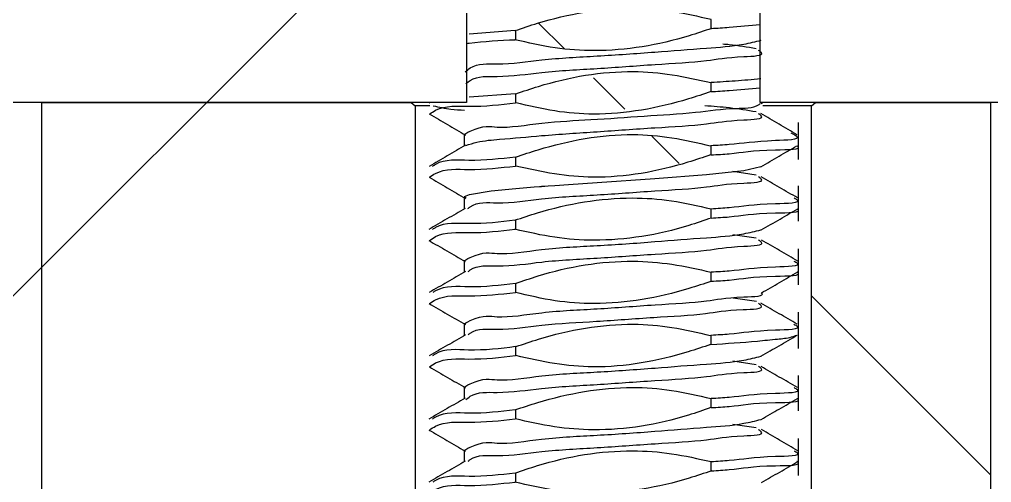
# Model space of a CAD drawing. Header units: millimetres. Extents: x 2 to 1187, y 2 to 839.
# Drawn here: x 650.073 to 653.916, y 458.941 to 460.773 of the extents above; entities that cross this region are included whole.
import ezdxf

# ---------------------------------------------------------------- set-up
doc = ezdxf.new("R2010")
doc.units = ezdxf.units.MM

# ---------------------------------------------------------------- blocks, each defined once
blk = doc.blocks.new('SW_HATCH_3')
at = {"color": 0, "linetype": 'Continuous', "lineweight": 18}
for p, q in [((32.7228, -88.5107), (55.9503, -65.2831)), ((44.6369, -77.7965), (44.5362, -77.6958)), ((44.8767, -78.0363), (44.7528, -77.9124)), ((45.0924, -78.252), (44.9834, -78.143)), ((46.3228, -79.4824), (45.6152, -78.7748))]:
    blk.add_line(p, q, dxfattribs=at)

msp = doc.modelspace()

# ---------------------------------------------------------------- linework, layer by layer
at = {"color": 7, "linetype": 'Continuous', "lineweight": 25}
for p, q in [((651.84, 469.4434), (651.84, 460.4434)), ((653.0008, 460.4434), (653.0008, 469.4434)), ((652.8075, 460.737), (652.8075, 460.7726)), ((652.0328, 460.7282), (651.8501, 460.7149)), ((652.0333, 460.7282), (652.0333, 460.6926)), ((652.8075, 460.487), (652.8075, 460.5225)), ((652.034, 460.4783), (651.8503, 460.4649)), ((652.0333, 460.4782), (652.0333, 460.4426)), ((651.84, 460.4434), (642.6532, 460.4434)), ((650.1601, 460.4434), (650.1601, 449.9434)), ((650.1601, 460.4434), (651.6207, 460.4434)), ((651.6207, 460.4434), (651.6366, 460.4309)), ((651.695, 460.4309), (651.6366, 460.4309)), ((651.6366, 460.4309), (651.6366, 449.9434)), ((651.6955, 460.4434), (651.693, 460.4419)), ((657.8779, 460.4434), (653.0008, 460.4434)), ((653.0051, 460.4404), (653.0103, 460.4434)), ((653.2042, 460.4309), (653.0123, 460.4309)), ((653.2042, 460.4309), (653.2201, 460.4434)), ((653.2042, 449.9434), (653.2042, 460.4309)), ((653.2201, 460.4434), (653.9118, 460.4434)), ((653.9118, 460.4434), (653.9118, 449.9434)), ((653.1522, 460.2191), (653.1522, 460.3646)), ((651.8315, 460.3198), (651.8315, 460.2723)), ((652.8075, 460.2367), (652.8075, 460.2727)), ((652.0333, 460.2283), (652.0333, 460.1926)), ((652.9858, 460.1567), (652.8933, 460.1704)), ((653.1522, 459.9749), (653.1522, 460.1146)), ((651.8315, 460.0698), (651.8315, 460.0231)), ((652.8075, 459.987), (652.8075, 460.0226)), ((652.0333, 459.9783), (652.0333, 459.9426)), ((652.9856, 459.9067), (652.8935, 459.9203)), ((653.1522, 459.7229), (653.1522, 459.8646)), ((651.8315, 459.8198), (651.8315, 459.773)), ((652.8075, 459.7369), (652.8075, 459.7726)), ((652.0333, 459.7282), (652.0333, 459.6926)), ((652.9869, 459.6565), (652.8939, 459.6703)), ((653.1522, 459.4869), (653.1522, 459.6146)), ((653.1522, 459.4704), (653.1522, 459.6146)), ((651.8315, 459.5697), (651.8315, 459.5222)), ((652.8075, 459.487), (652.8075, 459.5227)), ((652.0333, 459.4782), (652.0333, 459.4426)), ((652.9858, 459.4067), (652.8936, 459.4203)), ((653.1522, 459.2249), (653.1522, 459.3646)), ((651.8315, 459.3201), (651.8315, 459.2727)), ((652.8075, 459.237), (652.8075, 459.2726)), ((652.0333, 459.2283), (652.0333, 459.1926)), ((652.9857, 459.1567), (652.8936, 459.1703)), ((653.1522, 458.969), (653.1522, 459.1146)), ((651.8315, 459.0698), (651.8315, 459.0233)), ((652.8075, 458.987), (652.8075, 459.0226)), ((652.0333, 458.9782), (652.0333, 458.9426))]:
    msp.add_line(p, q, dxfattribs=at)
at = {"color": 7, "linetype": 'Continuous', "lineweight": 25, "flags": 128}
msp.add_lwpolyline([(651.8387, 460.065), (651.8324, 460.072), (651.8518, 460.0803), (651.9371, 460.094), (652.0351, 460.1039), (652.1079, 460.11), (652.1286, 460.1117), (652.1364, 460.1123), (652.1374, 460.1124), (652.1374, 460.1124), (652.1376, 460.1124), (652.138, 460.1124), (652.1388, 460.1125), (652.1404, 460.1126), (652.1436, 460.1128), (652.15, 460.1133), (652.1629, 460.1143), (652.1892, 460.1163), (652.2434, 460.1202), (652.3564, 460.128), (652.5853, 460.1437), (652.7892, 460.1593), (652.9368, 460.175), (653.0045, 460.1903)], dxfattribs=at)
at = {"color": 7, "linetype": 'Continuous', "lineweight": 25}
for points, knots in [([(652.0318, 460.7282), (652.0614, 460.7383), (652.2108, 460.7895), (652.4215, 460.8249), (652.6532, 460.8084), (652.7555, 460.7851), (652.8075, 460.7733)], [0, 0, 0, 0, 0.119323, 0.601199, 0.79756, 1, 1, 1, 1]), ([(652.8097, 460.7371), (652.78, 460.727), (652.6305, 460.6762), (652.42, 460.6403), (652.1873, 460.6563), (652.0842, 460.6803), (652.0315, 460.6925)], [0, 0, 0, 0, 0.1189316, 0.5989912, 0.7950851, 1, 1, 1, 1]), ([(652.8083, 460.737), (652.8317, 460.7385), (652.896, 460.7426), (652.9601, 460.7484), (653.0008, 460.7521)], [0, 0, 0, 0, 0.365023, 1, 1, 1, 1]), ([(651.835, 460.5655), (651.8416, 460.5711), (651.8757, 460.6003), (651.9884, 460.5915), (652.15, 460.6173), (652.3603, 460.6274), (652.5771, 460.6425), (652.7703, 460.6585), (652.9117, 460.6673), (652.9827, 460.6848), (653.0056, 460.6904)], [0, 0, 0, 0, 0.021546, 0.11239, 0.26193, 0.44779, 0.64185, 0.81471, 0.940295, 1, 1, 1, 1]), ([(651.84, 460.678), (651.8434, 460.6784), (651.9073, 460.6861), (651.9717, 460.6894), (652.0327, 460.6925)], [0, 0, 0, 0, 0.052267, 1, 1, 1, 1]), ([(652.9855, 460.6568), (652.9502, 460.6628), (652.9064, 460.6703), (652.8623, 460.6739), (652.8538, 460.6746)], [0, 0, 0, 0, 0.808806, 1, 1, 1, 1]), ([(651.8375, 460.518), (651.8433, 460.5228), (651.8767, 460.5512), (651.9887, 460.5418), (652.1499, 460.5681), (652.3622, 460.5777), (652.5719, 460.5944), (652.787, 460.6058), (652.8785, 460.625), (653.0261, 460.6287), (652.9988, 460.6471), (652.994, 460.6503)], [0, 0, 0, 0, 0.018722, 0.108724, 0.256864, 0.440943, 0.633075, 0.804172, 0.928386, 0.987494, 1, 1, 1, 1]), ([(652.0352, 460.4783), (652.0649, 460.4885), (652.2143, 460.5396), (652.4247, 460.5767), (652.6548, 460.557), (652.7557, 460.5341), (652.8068, 460.5225)], [0, 0, 0, 0, 0.119935, 0.604433, 0.800116, 1, 1, 1, 1]), ([(653.0033, 460.537), (652.9698, 460.5342), (652.9044, 460.5288), (652.8391, 460.5246), (652.8072, 460.5225)], [0, 0, 0, 0, 0.512992, 1, 1, 1, 1]), ([(652.8073, 460.487), (652.8313, 460.4885), (652.8959, 460.4926), (652.9603, 460.4985), (653.0008, 460.5022)], [0, 0, 0, 0, 0.370928, 1, 1, 1, 1]), ([(652.8071, 460.4869), (652.7774, 460.477), (652.6277, 460.4271), (652.4181, 460.3881), (652.1874, 460.4067), (652.0862, 460.4306), (652.035, 460.4426)], [0, 0, 0, 0, 0.119827, 0.603123, 0.79918, 1, 1, 1, 1]), ([(651.6939, 460.3985), (651.7019, 460.4038), (651.7469, 460.4343), (651.8702, 460.4238), (651.9738, 460.4357), (652.0339, 460.4426)], [0, 0, 0, 0, 0.082351, 0.467318, 1, 1, 1, 1]), ([(651.7082, 460.4309), (651.7316, 460.426), (651.7724, 460.4174), (651.8141, 460.4147), (651.8319, 460.4135)], [0, 0, 0, 0, 0.571577, 1, 1, 1, 1]), ([(651.8364, 460.3152), (651.8359, 460.3153), (651.8266, 460.3172), (651.9043, 460.3574), (651.9696, 460.3368), (652.1489, 460.3679), (652.336, 460.3751), (652.54, 460.3914), (652.733, 460.4009), (652.88, 460.4241), (652.9741, 460.4201), (653.0013, 460.4393), (653.0032, 460.4407)], [0, 0, 0, 0, 0.00128, 0.022957, 0.113949, 0.263621, 0.427946, 0.607432, 0.778748, 0.915785, 0.994014, 1, 1, 1, 1]), ([(652.9857, 460.4066), (652.9504, 460.4124), (652.883, 460.4234), (652.815, 460.4285), (652.7827, 460.4309)], [0, 0, 0, 0, 0.525047, 1, 1, 1, 1]), ([(651.693, 460.3986), (651.7169, 460.3847), (651.7647, 460.3569), (651.8126, 460.3291), (651.8365, 460.3152)], [0, 0, 0, 0, 0.500195, 1, 1, 1, 1]), ([(651.8376, 460.2742), (651.8522, 460.2789), (651.8955, 460.2927), (651.9969, 460.3), (652.1542, 460.3155), (652.361, 460.3284), (652.5713, 460.344), (652.7866, 460.3555), (652.878, 460.375), (653.026, 460.3783), (652.999, 460.3967), (652.9945, 460.3998)], [0, 0, 0, 0, 0.038514, 0.114422, 0.254353, 0.438957, 0.631806, 0.803624, 0.928449, 0.987958, 1, 1, 1, 1]), ([(653.1477, 460.3167), (653.1237, 460.3306), (653.0759, 460.3584), (653.0281, 460.3862), (653.0042, 460.4001)], [0, 0, 0, 0, 0.500233, 1, 1, 1, 1]), ([(652.0344, 460.2283), (652.0641, 460.2383), (652.2138, 460.2882), (652.4234, 460.3275), (652.6536, 460.3081), (652.7544, 460.2845), (652.8054, 460.2725)], [0, 0, 0, 0, 0.119985, 0.604035, 0.79988, 1, 1, 1, 1]), ([(653.1228, 460.3243), (653.1336, 460.3187), (653.1763, 460.2963), (652.9907, 460.2927), (652.9202, 460.2794), (652.8316, 460.2742), (652.8067, 460.2727)], [0, 0, 0, 0, 0.079054, 0.312973, 0.806964, 1, 1, 1, 1]), ([(651.836, 460.2749), (651.8121, 460.261), (651.7642, 460.2331), (651.7164, 460.2053), (651.6924, 460.1914)], [0, 0, 0, 0, 0.4997672, 1, 1, 1, 1]), ([(652.8067, 460.2367), (652.8319, 460.2381), (652.9217, 460.2431), (652.9764, 460.2591), (653.1726, 460.2575), (653.1475, 460.2729), (653.1473, 460.2731)], [0, 0, 0, 0, 0.2093849, 0.7446638, 0.9980635, 1, 1, 1, 1]), ([(653.0042, 460.1899), (653.0281, 460.2038), (653.0753, 460.2313), (653.1226, 460.2588), (653.146, 460.2724)], [0, 0, 0, 0, 0.505563, 1, 1, 1, 1]), ([(652.8053, 460.2369), (652.7756, 460.2268), (652.6261, 460.1759), (652.416, 460.1381), (652.1862, 460.1582), (652.0855, 460.1811), (652.0347, 460.1927)], [0, 0, 0, 0, 0.120069, 0.605022, 0.800669, 1, 1, 1, 1]), ([(651.6934, 460.1482), (651.7014, 460.1537), (651.7463, 460.1845), (651.8699, 460.1738), (651.9736, 460.1857), (652.0338, 460.1927)], [0, 0, 0, 0, 0.0833291, 0.4667385, 1, 1, 1, 1]), ([(652.0337, 460.2283), (651.9736, 460.221), (651.8702, 460.2084), (651.7508, 460.2214), (651.7096, 460.1941), (651.7056, 460.1914)], [0, 0, 0, 0, 0.556214, 0.956313, 1, 1, 1, 1]), ([(651.6924, 460.1482), (651.7164, 460.1343), (651.7642, 460.1066), (651.812, 460.0788), (651.8359, 460.0649)], [0, 0, 0, 0, 0.500231, 1, 1, 1, 1]), ([(651.846, 460.0247), (651.849, 460.0271), (651.8799, 460.0524), (651.9889, 460.0408), (652.1493, 460.0685), (652.3617, 460.0775), (652.5712, 460.0944), (652.7867, 460.1056), (652.8776, 460.1252), (653.0258, 460.1283), (652.9993, 460.1465), (652.9951, 460.1495)], [0, 0, 0, 0, 0.009754, 0.100545, 0.250061, 0.435927, 0.630005, 0.802919, 0.928567, 0.98852, 1, 1, 1, 1]), ([(653.1494, 460.0664), (653.1255, 460.0803), (653.0775, 460.108), (653.0296, 460.1358), (653.0057, 460.1497)], [0, 0, 0, 0, 0.500273, 1, 1, 1, 1]), ([(652.0311, 459.9782), (652.0608, 459.9882), (652.2104, 460.0386), (652.4207, 460.075), (652.6528, 460.0592), (652.7553, 460.0352), (652.8075, 460.023)], [0, 0, 0, 0, 0.119209, 0.600202, 0.796779, 1, 1, 1, 1]), ([(653.1354, 460.0664), (653.1402, 460.0637), (653.1738, 460.0447), (652.9844, 460.0438), (652.9209, 460.0292), (652.8322, 460.0241), (652.8075, 460.0226)], [0, 0, 0, 0, 0.041102, 0.285444, 0.800961, 1, 1, 1, 1]), ([(651.8346, 460.0249), (651.8107, 460.011), (651.7627, 459.9832), (651.7148, 459.9555), (651.6908, 459.9416)], [0, 0, 0, 0, 0.499769, 1, 1, 1, 1]), ([(652.8078, 459.987), (652.8326, 459.9884), (652.9219, 459.9934), (652.9764, 460.0095), (653.1725, 460.0076), (653.1473, 460.0233), (653.147, 460.0234)], [0, 0, 0, 0, 0.206196, 0.742887, 0.997286, 1, 1, 1, 1]), ([(653.0054, 459.9397), (653.0303, 459.9542), (653.0784, 459.9821), (653.1265, 460.01), (653.1497, 460.0235)], [0, 0, 0, 0, 0.516677, 1, 1, 1, 1]), ([(652.0325, 459.9782), (651.9728, 459.971), (651.8699, 459.9586), (651.751, 459.9713), (651.7098, 459.9443), (651.7058, 459.9416)], [0, 0, 0, 0, 0.5544933, 0.9566422, 1, 1, 1, 1]), ([(652.8084, 459.987), (652.7787, 459.9768), (652.6293, 459.9254), (652.4186, 459.8901), (652.1865, 459.9072), (652.0837, 459.9306), (652.0312, 459.9425)], [0, 0, 0, 0, 0.119084, 0.600207, 0.795844, 1, 1, 1, 1]), ([(651.6939, 459.8985), (651.7018, 459.9039), (651.7466, 459.9345), (651.8695, 459.9238), (651.9727, 459.9357), (652.0326, 459.9426)], [0, 0, 0, 0, 0.082461, 0.468031, 1, 1, 1, 1]), ([(651.8355, 459.8154), (651.8353, 459.8154), (651.8267, 459.8172), (651.9051, 459.8578), (651.9686, 459.8365), (652.1579, 459.8694), (652.3576, 459.8767), (652.5775, 459.8926), (652.7701, 459.9085), (652.9112, 459.9172), (652.9818, 459.9346), (653.0042, 459.9401)], [0, 0, 0, 0, 0.00044, 0.021995, 0.112827, 0.26242, 0.448397, 0.642604, 0.815634, 0.941356, 1, 1, 1, 1]), ([(651.6908, 459.8985), (651.7148, 459.8846), (651.7627, 459.8569), (651.8106, 459.8291), (651.8346, 459.8152)], [0, 0, 0, 0, 0.50027, 1, 1, 1, 1]), ([(651.8467, 459.7752), (651.8495, 459.7774), (651.8803, 459.8024), (651.9892, 459.7908), (652.1497, 459.8186), (652.3622, 459.8275), (652.5717, 459.8444), (652.7871, 459.8556), (652.8781, 459.875), (653.026, 459.8785), (652.9992, 459.8967), (652.9947, 459.8997)], [0, 0, 0, 0, 0.009091, 0.100032, 0.249717, 0.435711, 0.62987, 0.802771, 0.928316, 0.988102, 1, 1, 1, 1]), ([(653.1501, 459.8166), (653.1262, 459.8305), (653.0783, 459.8583), (653.0304, 459.886), (653.0064, 459.8999)], [0, 0, 0, 0, 0.5001164, 1, 1, 1, 1]), ([(652.0338, 459.7282), (652.0634, 459.7384), (652.2128, 459.7899), (652.4235, 459.8257), (652.6543, 459.8074), (652.756, 459.7845), (652.8075, 459.7729)], [0, 0, 0, 0, 0.119628, 0.602999, 0.798859, 1, 1, 1, 1]), ([(653.1349, 459.8167), (653.14, 459.8139), (653.174, 459.795), (652.9851, 459.7935), (652.9213, 459.7792), (652.8324, 459.774), (652.8075, 459.7726)], [0, 0, 0, 0, 0.0428208, 0.2858775, 0.7997879, 1, 1, 1, 1]), ([(651.8357, 459.7754), (651.8118, 459.7615), (651.764, 459.7337), (651.7161, 459.7059), (651.6922, 459.692)], [0, 0, 0, 0, 0.499807, 1, 1, 1, 1]), ([(652.808, 459.737), (652.8329, 459.7384), (652.9222, 459.7434), (652.9774, 459.7593), (653.1726, 459.7578), (653.1469, 459.7736), (653.1463, 459.7739)], [0, 0, 0, 0, 0.206757, 0.741745, 0.994792, 1, 1, 1, 1]), ([(653.006, 459.6905), (653.03, 459.7044), (653.0779, 459.7322), (653.1259, 459.76), (653.1498, 459.7739)], [0, 0, 0, 0, 0.499806, 1, 1, 1, 1]), ([(652.809, 459.737), (652.7792, 459.7271), (652.6296, 459.6771), (652.4196, 459.6395), (652.1877, 459.656), (652.0854, 459.6802), (652.0334, 459.6926)], [0, 0, 0, 0, 0.119297, 0.6005798, 0.7969123, 1, 1, 1, 1]), ([(651.6943, 459.6488), (651.7021, 459.6541), (651.747, 459.6844), (651.8699, 459.6738), (651.9734, 459.6857), (652.0334, 459.6926)], [0, 0, 0, 0, 0.081194, 0.467161, 1, 1, 1, 1]), ([(652.0335, 459.7282), (651.9736, 459.721), (651.8703, 459.7085), (651.7516, 459.7213), (651.7104, 459.6946), (651.7066, 459.6921)], [0, 0, 0, 0, 0.5563348, 0.9590263, 1, 1, 1, 1]), ([(651.8352, 459.5654), (651.8351, 459.5654), (651.8266, 459.5673), (651.9057, 459.6077), (651.9686, 459.5866), (652.158, 459.6194), (652.3599, 459.6264), (652.571, 459.644), (652.7908, 459.6546), (652.8701, 459.6752), (653.025, 459.6769), (653.0058, 459.6905), (653.0058, 459.6905)], [0, 0, 0, 0, 0.000194, 0.021843, 0.112701, 0.262238, 0.448051, 0.642021, 0.814778, 0.940221, 0.999954, 1, 1, 1, 1]), ([(651.6921, 459.6488), (651.716, 459.6349), (651.7639, 459.6071), (651.8118, 459.5793), (651.8357, 459.5654)], [0, 0, 0, 0, 0.500234, 1, 1, 1, 1]), ([(651.8463, 459.5248), (651.8492, 459.5272), (651.8799, 459.5524), (651.989, 459.5407), (652.1486, 459.5685), (652.3595, 459.5773), (652.5678, 459.5943), (652.7826, 459.6049), (652.8755, 459.6259), (653.0252, 459.6268), (652.9986, 459.6469), (652.9942, 459.6502)], [0, 0, 0, 0, 0.009447, 0.100283, 0.249898, 0.433564, 0.626201, 0.799071, 0.925965, 0.987723, 1, 1, 1, 1]), ([(653.1477, 459.567), (653.1238, 459.5808), (653.076, 459.6086), (653.0282, 459.6365), (653.0043, 459.6504)], [0, 0, 0, 0, 0.500231, 1, 1, 1, 1]), ([(652.0355, 459.4784), (652.0652, 459.4884), (652.2148, 459.5388), (652.4245, 459.5776), (652.6542, 459.5573), (652.7546, 459.5342), (652.8053, 459.5225)], [0, 0, 0, 0, 0.12018, 0.605297, 0.800836, 1, 1, 1, 1]), ([(653.1343, 459.5671), (653.1397, 459.5641), (653.1741, 459.5451), (652.9853, 459.5436), (652.921, 459.5292), (652.8318, 459.5241), (652.8067, 459.5226)], [0, 0, 0, 0, 0.044445, 0.286611, 0.798718, 1, 1, 1, 1]), ([(651.8366, 459.5251), (651.8127, 459.5112), (651.7649, 459.4834), (651.717, 459.4556), (651.6931, 459.4417)], [0, 0, 0, 0, 0.499766, 1, 1, 1, 1]), ([(652.8068, 459.487), (652.8681, 459.4908), (652.9561, 459.4962), (653.0617, 459.5078), (653.1149, 459.5123), (653.1397, 459.521), (653.147, 459.5236)], [0, 0, 0, 0, 0.537328, 0.770273, 0.932159, 1, 1, 1, 1]), ([(653.0043, 459.4401), (653.0282, 459.4541), (653.076, 459.4819), (653.1239, 459.5097), (653.1478, 459.5236)], [0, 0, 0, 0, 0.499727, 1, 1, 1, 1]), ([(652.0341, 459.4783), (651.9736, 459.4706), (651.87, 459.4574), (651.7491, 459.4726), (651.7096, 459.4442), (651.7061, 459.4417)], [0, 0, 0, 0, 0.562143, 0.96156, 1, 1, 1, 1]), ([(652.8055, 459.4868), (652.7758, 459.4769), (652.6262, 459.4266), (652.4165, 459.3875), (652.1868, 459.4077), (652.0863, 459.431), (652.0356, 459.4427)], [0, 0, 0, 0, 0.1201557, 0.6051306, 0.8006779, 1, 1, 1, 1]), ([(651.6935, 459.3982), (651.7015, 459.4037), (651.7465, 459.4344), (651.8701, 459.4238), (651.9738, 459.4357), (652.0342, 459.4426)], [0, 0, 0, 0, 0.083218, 0.466768, 1, 1, 1, 1]), ([(651.8363, 459.3155), (651.8359, 459.3156), (651.8267, 459.3175), (651.9043, 459.3578), (651.9693, 459.3368), (652.1579, 459.3692), (652.358, 459.3768), (652.5779, 459.3927), (652.7705, 459.4085), (652.9118, 459.4173), (652.9824, 459.4347), (653.0051, 459.4403)], [0, 0, 0, 0, 0.001149, 0.022658, 0.113438, 0.262925, 0.448746, 0.642748, 0.815527, 0.940975, 1, 1, 1, 1]), ([(651.6932, 459.3983), (651.7171, 459.3844), (651.7649, 459.3566), (651.8127, 459.3288), (651.8366, 459.3149)], [0, 0, 0, 0, 0.500231, 1, 1, 1, 1]), ([(651.8369, 459.2676), (651.8428, 459.2726), (651.8762, 459.3012), (651.9884, 459.2919), (652.1493, 459.3181), (652.3615, 459.3276), (652.5711, 459.3443), (652.7867, 459.3556), (652.8777, 459.3752), (653.0258, 459.3783), (652.9992, 459.3966), (652.9949, 459.3996)], [0, 0, 0, 0, 0.0192838, 0.1091185, 0.2571508, 0.4411989, 0.6334044, 0.8046536, 0.9291011, 0.9884647, 1, 1, 1, 1]), ([(653.1484, 459.3164), (653.1245, 459.3303), (653.0766, 459.3581), (653.0288, 459.3859), (653.0048, 459.3999)], [0, 0, 0, 0, 0.500195, 1, 1, 1, 1]), ([(652.0323, 459.2282), (652.062, 459.2382), (652.2117, 459.2881), (652.4215, 459.3261), (652.6531, 459.3091), (652.7551, 459.2849), (652.8069, 459.2726)], [0, 0, 0, 0, 0.119434, 0.6012155, 0.7975186, 1, 1, 1, 1]), ([(653.1352, 459.3165), (653.1401, 459.3137), (653.1739, 459.2947), (652.9844, 459.2938), (652.9209, 459.2792), (652.832, 459.274), (652.8073, 459.2726)], [0, 0, 0, 0, 0.041499, 0.285631, 0.800747, 1, 1, 1, 1]), ([(651.835, 459.2747), (651.811, 459.2608), (651.7631, 459.233), (651.7152, 459.2052), (651.6912, 459.1913)], [0, 0, 0, 0, 0.499808, 1, 1, 1, 1]), ([(652.8072, 459.237), (652.8322, 459.2383), (652.9217, 459.2433), (652.9762, 459.2598), (653.1723, 459.2573), (653.1476, 459.2731), (653.1475, 459.2732)], [0, 0, 0, 0, 0.207974, 0.744623, 0.998918, 1, 1, 1, 1]), ([(653.0048, 459.1898), (653.0287, 459.2037), (653.0766, 459.2315), (653.1244, 459.2593), (653.1483, 459.2732)], [0, 0, 0, 0, 0.4998059, 1, 1, 1, 1]), ([(652.8066, 459.2369), (652.7769, 459.2267), (652.6275, 459.1753), (652.417, 459.1393), (652.186, 459.158), (652.0843, 459.1809), (652.0327, 459.1926)], [0, 0, 0, 0, 0.119578, 0.602775, 0.798378, 1, 1, 1, 1]), ([(651.6936, 459.1484), (651.7016, 459.1538), (651.7464, 459.1845), (651.8697, 459.1738), (651.9731, 459.1857), (652.0331, 459.1926)], [0, 0, 0, 0, 0.082923, 0.467382, 1, 1, 1, 1]), ([(652.0329, 459.2282), (651.9731, 459.221), (651.8699, 459.2085), (651.7508, 459.2214), (651.7095, 459.1941), (651.7054, 459.1914)], [0, 0, 0, 0, 0.554628, 0.955332, 1, 1, 1, 1]), ([(651.8359, 459.0653), (651.8356, 459.0653), (651.8268, 459.0672), (651.9045, 459.1078), (651.9688, 459.0865), (652.1576, 459.1193), (652.3576, 459.1267), (652.5774, 459.1426), (652.7701, 459.1585), (652.9112, 459.1672), (652.9818, 459.1846), (653.0043, 459.1901)], [0, 0, 0, 0, 0.000776, 0.022264, 0.113012, 0.262561, 0.448479, 0.64265, 0.815639, 0.941351, 1, 1, 1, 1]), ([(651.6912, 459.1484), (651.7151, 459.1345), (651.763, 459.1067), (651.8109, 459.0789), (651.8349, 459.065)], [0, 0, 0, 0, 0.500194, 1, 1, 1, 1]), ([(651.8466, 459.0251), (651.8495, 459.0274), (651.8803, 459.0524), (651.9891, 459.0408), (652.1496, 459.0686), (652.362, 459.0775), (652.5715, 459.0944), (652.7869, 459.1056), (652.8778, 459.1251), (653.0259, 459.1284), (652.9993, 459.1466), (652.9949, 459.1495)], [0, 0, 0, 0, 0.009165, 0.100086, 0.249737, 0.435717, 0.629889, 0.802835, 0.928468, 0.988352, 1, 1, 1, 1]), ([(653.1503, 459.0665), (653.1263, 459.0804), (653.0783, 459.1081), (653.0304, 459.1359), (653.0064, 459.1498)], [0, 0, 0, 0, 0.500194, 1, 1, 1, 1]), ([(652.032, 458.9782), (652.0617, 458.9883), (652.2111, 459.0397), (652.4217, 459.075), (652.6533, 459.0583), (652.7556, 459.0351), (652.8075, 459.0233)], [0, 0, 0, 0, 0.119363, 0.601457, 0.79774, 1, 1, 1, 1]), ([(653.1352, 459.0665), (653.1401, 459.0638), (653.1739, 459.0448), (652.9847, 459.0437), (652.9211, 459.0292), (652.8323, 459.024), (652.8075, 459.0226)], [0, 0, 0, 0, 0.041839, 0.285599, 0.800339, 1, 1, 1, 1]), ([(651.8351, 459.0253), (651.8112, 459.0114), (651.7633, 458.9836), (651.7153, 458.9559), (651.6914, 458.942)], [0, 0, 0, 0, 0.499806, 1, 1, 1, 1]), ([(652.8083, 458.987), (652.833, 458.9884), (652.9221, 458.9934), (652.9772, 459.0095), (653.1725, 459.0077), (653.1469, 459.0236), (653.1463, 459.0239)], [0, 0, 0, 0, 0.20529, 0.741129, 0.994926, 1, 1, 1, 1]), ([(653.0067, 458.9405), (653.0307, 458.9544), (653.0786, 458.9822), (653.1266, 459.01), (653.1506, 459.0239)], [0, 0, 0, 0, 0.499845, 1, 1, 1, 1]), ([(652.0329, 458.9782), (651.9731, 458.971), (651.8701, 458.9585), (651.7515, 458.9713), (651.7103, 458.9445), (651.7065, 458.9421)], [0, 0, 0, 0, 0.555639, 0.958826, 1, 1, 1, 1]), ([(652.8097, 458.9871), (652.78, 458.977), (652.6305, 458.9264), (652.4201, 458.8903), (652.1875, 458.9062), (652.0843, 458.9302), (652.0317, 458.9425)], [0, 0, 0, 0, 0.1189429, 0.5990144, 0.7951769, 1, 1, 1, 1]), ([(651.6943, 458.8988), (651.7021, 458.9041), (651.7469, 458.9345), (651.8697, 458.9238), (651.9729, 458.9357), (652.0327, 458.9426)], [0, 0, 0, 0, 0.081201, 0.467598, 1, 1, 1, 1])]:
    msp.add_open_spline(points, degree=3, knots=knots, dxfattribs=at)

# ---------------------------------------------------------------- block references
at = {"color": 7, "linetype": 'Continuous', "lineweight": 18}
msp.add_blockref('SW_HATCH_3', (607.589, 538.4541), dxfattribs=at)

doc.saveas('drawing.dxf')
